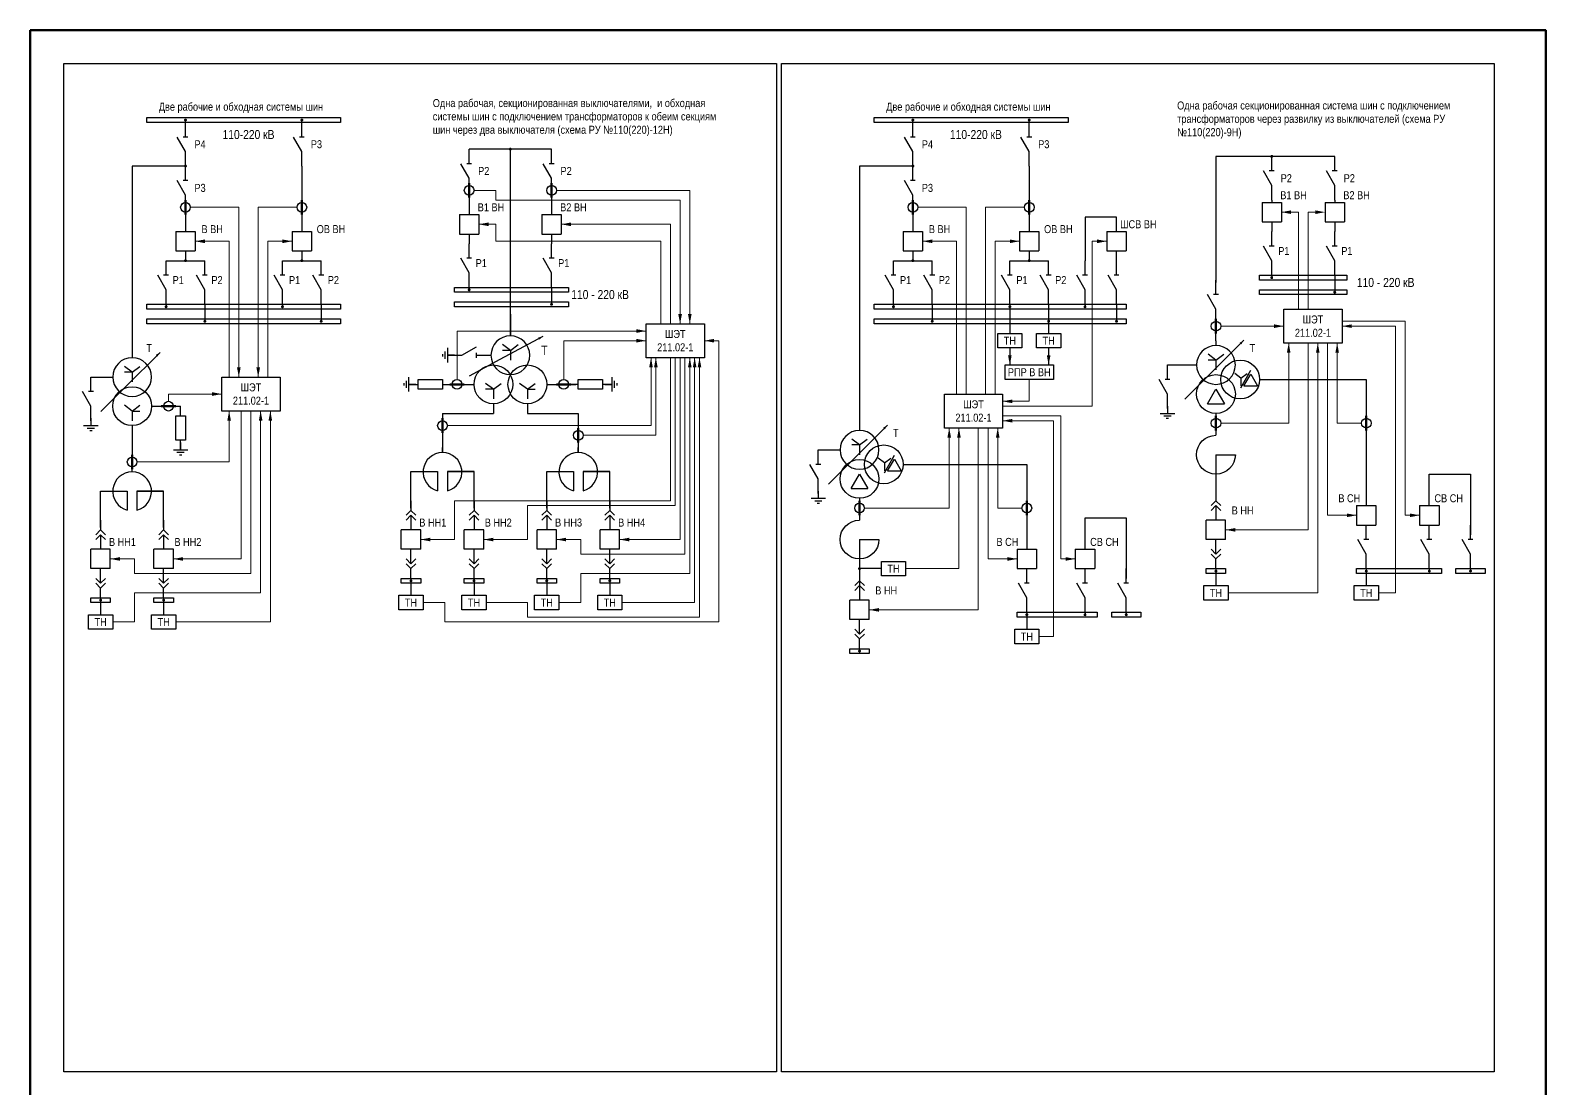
# Model space of a CAD drawing. Header units: millimetres. Extents: x 25558 to 49929, y 1902 to 19390.
# Drawn here: x 38148 to 38773, y 17139 to 17575 of the extents above; entities that cross this region are included whole.
import ezdxf
from ezdxf.enums import TextEntityAlignment as Align

# ---------------------------------------------------------------- set-up
doc = ezdxf.new("R2010")
doc.units = ezdxf.units.MM
doc.layers.add('Основная', color=7, linetype='Continuous', lineweight=30)
doc.layers.add('Тонкая', color=7, linetype='Continuous', lineweight=5)
doc.styles.add('Narrow', font='ARIALN.TTF')
doc.styles.add('Вывод', font='tahoma.ttf', dxfattribs={"height": 2.5})
doc.styles.add('Компонент', font='ARIALN.TTF', dxfattribs={"height": 3.5})

# ---------------------------------------------------------------- blocks, each defined once
blk = doc.blocks.new('*U28')
at = {"color": 0}
for p, q in [((0, 0), (-8, 0)), ((-8, -8), (-8, 0)), ((0, -8), (0, 0)), ((0, -8), (-8, -8))]:
    blk.add_line(p, q, dxfattribs=at)
at = {"layer": 'Основная', "style": 'Компонент'}
blk.add_attdef('ОУ', text='', height=3.5, dxfattribs=at).set_placement((-15, -3), align=Align.MIDDLE_CENTER)
blk = doc.blocks.new('*U23')
at = {"color": 0}
blk.add_line((0, 0), (6, 3.43), dxfattribs=at)
blk = doc.blocks.new('*U11')
at = {"color": 0}
blk.add_line((0, -1), (0, 1), dxfattribs=at)
blk = doc.blocks.new('*U34')
at = {"color": 0}
for p, q in [((0, 3), (0, 9)), ((0, -9), (0, -3))]:
    blk.add_line(p, q, dxfattribs=at)
at = {"color": 0, "ltscale": 0.25, "rotation": 89.99999999999999}
for name, p in [('*U23', (0, -3)), ('*U11', (0, 3))]:
    blk.add_blockref(name, p, dxfattribs=at)
at = {"layer": 'Основная'}
for tag, height, style, p in [('В1', 2.5, 'Вывод', (2, 7)), ('ОУ', 3.5, 'Компонент', (-12, 0)), ('В2', 2.5, 'Вывод', (2, -7))]:
    blk.add_attdef(tag, text='', height=height, dxfattribs=dict(at, style=style)).set_placement(p, align=Align.MIDDLE_CENTER)
blk = doc.blocks.new('*U26')
at = {"ltscale": 0.25}
blk.add_circle((0, 0), 2, dxfattribs=at)
at = {"layer": 'Основная', "color": 0, "lineweight": 50}
blk.add_line((0, -3), (0, 3), dxfattribs=at)
at = {"layer": 'Основная', "style": 'Компонент'}
blk.add_attdef('ОУ', text='', height=3.5, dxfattribs=at).set_placement((-6, 0), align=Align.MIDDLE_CENTER)
blk = doc.blocks.new('*U47')
at = {"ltscale": 0.25}
for q in [(-3.2, 0.4), (3.2, 0.4), (0, -6), (3.21, -2)]:
    blk.add_line((0, -2), q, dxfattribs=at)
blk.add_circle((0, 0), 8, dxfattribs=at)
at = {"layer": 'Основная', "style": 'Компонент'}
blk.add_attdef('ОУ', text='', height=3.5, dxfattribs=at).set_placement((17, 0), align=Align.MIDDLE_CENTER)
blk = doc.blocks.new('*U41')
at = {"ltscale": 0.25}
for p, q in [((0, 0), (-20, 0)), ((14.44, 0), (0, 0))]:
    blk.add_line(p, q, dxfattribs=at)
blk.add_lwpolyline([(-18, 0, 1, 0, 0), (-20, 0, 0, 0, 0)], format="xyseb", dxfattribs=at)
at = {"layer": 'Основная', "style": 'Вывод'}
blk.add_attdef('ОС', text='', height=2.5, dxfattribs=at).set_placement((3, 2), align=Align.MIDDLE_CENTER)
blk = doc.blocks.new('*U46')
at = {"ltscale": 0.25}
for q in [(-3.2, 4.4), (3.2, 4.4), (0, -2), (3.21, 2)]:
    blk.add_line((0, 2), q, dxfattribs=at)
blk.add_circle((0, 0), 8, dxfattribs=at)
at = {"layer": 'Основная', "style": 'Компонент'}
blk.add_attdef('ОУ', text='', height=3.5, dxfattribs=at).set_placement((-17, 0), align=Align.MIDDLE_CENTER)
blk = doc.blocks.new('*U31')
at = {"color": 0}
for p, q in [((-3, 0), (3, 0)), ((0, 3), (0, 0)), ((-1.5, -1), (1.5, -1)), ((-0.5, -2), (0.5, -2))]:
    blk.add_line(p, q, dxfattribs=at)
blk = doc.blocks.new('*U48')
at = {"color": 0}
for p, q in [((0, 5), (0, 9)), ((0, -9), (0, -5))]:
    blk.add_line(p, q, dxfattribs=at)
at = {"color": 0, "ltscale": 0.35}
blk.add_lwpolyline([(-2, -5), (-2, 5), (2, 5), (2, -5)], close=True, dxfattribs=at)
at = {"layer": 'Основная'}
for tag, height, style, p in [('В1', 2.5, 'Вывод', (2, 7)), ('ОУ', 3.5, 'Компонент', (-6, 0)), ('В2', 2.5, 'Вывод', (2, -7))]:
    blk.add_attdef(tag, text='', height=height, dxfattribs=dict(at, style=style)).set_placement(p, align=Align.MIDDLE_CENTER)
blk = doc.blocks.new('*U43')
at = {"color": 0}
for p, q in [((-3, 0), (3, 0)), ((0, 3), (0, 0)), ((-1.5, -1), (1.5, -1)), ((-0.5, -2), (0.5, -2))]:
    blk.add_line(p, q, dxfattribs=at)
blk = doc.blocks.new('*U20')
at = {"ltscale": 0.25}
blk.add_circle((0, 0), 2, dxfattribs=at)
at = {"layer": 'Основная', "color": 0, "lineweight": 50}
blk.add_line((3, 0), (-3, 0), dxfattribs=at)
at = {"layer": 'Основная', "style": 'Компонент'}
blk.add_attdef('ОУ', text='', height=3.5, dxfattribs=at).set_placement((0, -6), align=Align.MIDDLE_CENTER)
blk = doc.blocks.new('*U943')
at = {"layer": 'Основная', "ltscale": 0.25}
for p, q in [((2, 2), (0, 0)), ((0, 0), (2, -2))]:
    blk.add_line(p, q, dxfattribs=at)
blk = doc.blocks.new('*U32')
at = {"color": 0}
for p, q in [((0, 6), (0, 2)), ((0, 0), (0, -6))]:
    blk.add_line(p, q, dxfattribs=at)
at = {"color": 0, "ltscale": 0.25, "xscale": -1, "rotation": 90}
for p in [(0, 2), (0, 0)]:
    blk.add_blockref('*U943', p, dxfattribs=at)
at = {"layer": 'Основная'}
for tag, height, style, p in [('ОУ2', 3.5, 'Компонент', (-5, 6)), ('В2', 2.5, 'Вывод', (3, 6)), ('ОУ1', 3.5, 'Компонент', (-5, -6)), ('В1', 2.5, 'Вывод', (3, -6))]:
    blk.add_attdef(tag, text='', height=height, dxfattribs=dict(at, style=style)).set_placement(p, align=Align.MIDDLE_CENTER)
blk = doc.blocks.new('*U33')
at = {"color": 0}
for p, q in [((0, 0), (0, 6)), ((0, -6), (0, -2))]:
    blk.add_line(p, q, dxfattribs=at)
at = {"color": 0, "ltscale": 0.25, "rotation": 89.99999999999999}
for p in [(0, 0), (0, -2)]:
    blk.add_blockref('*U943', p, dxfattribs=at)
at = {"layer": 'Основная'}
for tag, height, style, p in [('ОУ1', 3.5, 'Компонент', (-5, 6)), ('В1', 2.5, 'Вывод', (3, 6)), ('ОУ2', 3.5, 'Компонент', (-5, -6)), ('В2', 2.5, 'Вывод', (3, -6))]:
    blk.add_attdef(tag, text='', height=height, dxfattribs=dict(at, style=style)).set_placement(p, align=Align.MIDDLE_CENTER)
blk = doc.blocks.new('*U40')
at = {"ltscale": 0.25}
for p, q in [((-3.46, -4), (0, 2)), ((0, 2), (3.46, -4)), ((-3.46, -4), (3.46, -4))]:
    blk.add_line(p, q, dxfattribs=at)
blk.add_circle((0, 0), 8, dxfattribs=at)
at = {"layer": 'Основная', "style": 'Компонент'}
blk.add_attdef('ОУ', text='', height=3.5, dxfattribs=at).set_placement((17, 0), align=Align.MIDDLE_CENTER)
blk = doc.blocks.new('*U38')
at = {"ltscale": 0.35}
for q in [(-8, 0), (0, -8)]:
    blk.add_line((0, 0), q, dxfattribs=at)
blk.add_arc((0, 0), 8, 180, 90, dxfattribs=at)
at = {"layer": 'Основная', "style": 'Компонент'}
blk.add_attdef('ОУ', text='', height=3.5, dxfattribs=at).set_placement((-17, 0), align=Align.MIDDLE_CENTER)
blk = doc.blocks.new('*U44')
at = {"ltscale": 0.25}
for p, q in [((0, 0), (-20, 0)), ((14.44, 0), (0, 0))]:
    blk.add_line(p, q, dxfattribs=at)
blk.add_lwpolyline([(-18, 0, 1, 0, 0), (-20, 0, 0, 0, 0)], format="xyseb", dxfattribs=at)
at = {"layer": 'Основная', "style": 'Вывод'}
blk.add_attdef('ОС', text='', height=2.5, dxfattribs=at).set_placement((3, 2), align=Align.MIDDLE_CENTER)
blk = doc.blocks.new('*U45')
at = {"ltscale": 0.25}
for q in [(-3.2, 4.4), (3.2, 4.4), (0, -2), (3.21, 2)]:
    blk.add_line((0, 2), q, dxfattribs=at)
blk.add_circle((0, 0), 8, dxfattribs=at)
at = {"layer": 'Основная', "style": 'Компонент'}
blk.add_attdef('ОУ', text='', height=3.5, dxfattribs=at).set_placement((-17, 0), align=Align.MIDDLE_CENTER)
blk = doc.blocks.new('*U49')
at = {"ltscale": 0.25}
for q in [(-3.2, 0.4), (3.2, 0.4), (-3.21, -2), (0, -6)]:
    blk.add_line((0, -2), q, dxfattribs=at)
blk.add_circle((0, 0), 8, dxfattribs=at)
at = {"layer": 'Основная', "style": 'Компонент'}
blk.add_attdef('ОУ', text='', height=3.5, dxfattribs=at).set_placement((17, 0), align=Align.MIDDLE_CENTER)
blk = doc.blocks.new('*U50')
at = {"ltscale": 0.25}
for q in [(-3.2, 0.4), (3.2, 0.4), (0, -6), (3.21, -2)]:
    blk.add_line((0, -2), q, dxfattribs=at)
blk.add_circle((0, 0), 8, dxfattribs=at)
at = {"layer": 'Основная', "style": 'Компонент'}
blk.add_attdef('ОУ', text='', height=3.5, dxfattribs=at).set_placement((17, 0), align=Align.MIDDLE_CENTER)

msp = doc.modelspace()

# ---------------------------------------------------------------- linework, layer by layer
for p, q in [((38552, 17444), (38552, 17438)), ((38568, 17444), (38568, 17438)), ((38552, 17442), (38552, 17437)), ((38568, 17442), (38568, 17437))]:
    msp.add_line(p, q)
for points in [[(38455.8, 17561.3), (38455.8, 17145.5), (38161.8, 17145.5), (38161.8, 17561.3)], [(38751.8, 17561.3), (38751.8, 17145.5), (38457.8, 17145.5), (38457.8, 17561.3)]]:
    msp.add_lwpolyline(points, close=True)
at = {"layer": 'Основная'}
for p, q in [((38212, 17537), (38212, 17538)), ((38260, 17537), (38260, 17538)), ((38512, 17537), (38512, 17538)), ((38560, 17537), (38560, 17538)), ((38363, 17526), (38329, 17526)), ((38346, 17449), (38346, 17526)), ((38212, 17519), (38190, 17519)), ((38190, 17519), (38190, 17440)), ((38260, 17519), (38260, 17501)), ((38512, 17519), (38490, 17519)), ((38490, 17519), (38490, 17410)), ((38560, 17519), (38560, 17501)), ((38650, 17523), (38637, 17523)), ((38637, 17523), (38637, 17471)), ((38686, 17523), (38650, 17523)), ((38329, 17508), (38329, 17499)), ((38363, 17508), (38363, 17499)), ((38212, 17501), (38212, 17492)), ((38260, 17501), (38260, 17492)), ((38512, 17501), (38512, 17492)), ((38560, 17501), (38560, 17492)), ((38660, 17505), (38660, 17504)), ((38686, 17505), (38686, 17504)), ((38596, 17498), (38583, 17498)), ((38583, 17498), (38583, 17480)), ((38596, 17492), (38596, 17498)), ((38660, 17496), (38660, 17492)), ((38686, 17496), (38686, 17492)), ((38329, 17491), (38329, 17487)), ((38363, 17491), (38363, 17487)), ((38212, 17484), (38212, 17480)), ((38260, 17484), (38260, 17480)), ((38512, 17484), (38512, 17480)), ((38560, 17484), (38560, 17480)), ((38596, 17480), (38596, 17484)), ((38204, 17480), (38212, 17480)), ((38212, 17480), (38220, 17480)), ((38252, 17480), (38260, 17480)), ((38260, 17480), (38268, 17480)), ((38504, 17480), (38512, 17480)), ((38512, 17480), (38520, 17480)), ((38552, 17480), (38560, 17480)), ((38560, 17480), (38568, 17480)), ((38329, 17469), (38329, 17468)), ((38363, 17469), (38363, 17463)), ((38660, 17474), (38660, 17473)), ((38686, 17474), (38686, 17468)), ((38363, 17463), (38363, 17462)), ((38686, 17468), (38686, 17467)), ((38204, 17462), (38204, 17461)), ((38220, 17462), (38220, 17456)), ((38252, 17462), (38252, 17461)), ((38268, 17462), (38268, 17456)), ((38346, 17458), (38346, 17449)), ((38504, 17462), (38504, 17461)), ((38520, 17462), (38520, 17456)), ((38552, 17462), (38552, 17460)), ((38552, 17460), (38552, 17450)), ((38568, 17462), (38568, 17456)), ((38583, 17462), (38583, 17461)), ((38596, 17462), (38596, 17456)), ((38220, 17456), (38220, 17455)), ((38268, 17456), (38268, 17455)), ((38520, 17456), (38520, 17455)), ((38568, 17456), (38568, 17454)), ((38568, 17454), (38568, 17451)), ((38568, 17451), (38568, 17450)), ((38596, 17456), (38596, 17455)), ((38637, 17447), (38637, 17445)), ((38647.33, 17431.58), (38644.74, 17433.52)), ((38647.33, 17427.53), (38651.38, 17434.82)), ((38647.33, 17431.58), (38649.92, 17433.52)), ((38647.33, 17431.58), (38647.33, 17428.34)), ((38648.57, 17428.34), (38651.38, 17433.2)), ((38651.38, 17433.2), (38654.19, 17428.34)), ((38318, 17429), (38331, 17429)), ((38361, 17429), (38373, 17429)), ((38648.57, 17428.34), (38654.19, 17428.34)), ((38699, 17431), (38699, 17408)), ((38201, 17420), (38210, 17420)), ((38318, 17417), (38339, 17417)), ((38318, 17417), (38318, 17401)), ((38353, 17417), (38374, 17417)), ((38374, 17417), (38374, 17401)), ((38318, 17409), (38318, 17405)), ((38374, 17409), (38374, 17405)), ((38490, 17412), (38490, 17410)), ((38318, 17402), (38318, 17403)), ((38374, 17402), (38374, 17403)), ((38637, 17400), (38637, 17381)), ((38190, 17399), (38190, 17395)), ((38190, 17394), (38190, 17395)), ((38500.33, 17396.58), (38497.74, 17398.52)), ((38500.33, 17392.53), (38504.38, 17399.82)), ((38500.33, 17396.58), (38502.92, 17398.52)), ((38500.33, 17396.58), (38500.33, 17393.34)), ((38501.57, 17393.34), (38504.38, 17398.2)), ((38504.38, 17398.2), (38507.19, 17393.34)), ((38559, 17396), (38559, 17373)), ((38501.57, 17393.34), (38507.19, 17393.34)), ((38725, 17379), (38725, 17392)), ((38725, 17392), (38742, 17392)), ((38742, 17392), (38742, 17367)), ((38583, 17361), (38583, 17374)), ((38583, 17374), (38600, 17374)), ((38600, 17374), (38600, 17349)), ((38490, 17365), (38490, 17346)), ((38637, 17353), (38637, 17351)), ((38637, 17351), (38637, 17346)), ((38699, 17353), (38699, 17351)), ((38699, 17351), (38699, 17346)), ((38725, 17353), (38725, 17352)), ((38742, 17353), (38742, 17352)), ((38305, 17349), (38305, 17347)), ((38305, 17347), (38305, 17342)), ((38331, 17349), (38331, 17347)), ((38331, 17347), (38331, 17342)), ((38361, 17349), (38361, 17347)), ((38361, 17347), (38361, 17342)), ((38387, 17349), (38387, 17347)), ((38387, 17347), (38387, 17342)), ((38177, 17341), (38177, 17339)), ((38177, 17339), (38177, 17334)), ((38203, 17341), (38203, 17339)), ((38203, 17339), (38203, 17334)), ((38559, 17335), (38559, 17333)), ((38559, 17333), (38559, 17328)), ((38583, 17335), (38583, 17334)), ((38600, 17335), (38600, 17334)), ((38490, 17320), (38490, 17319))]:
    msp.add_line(p, q, dxfattribs=at)
at = {"layer": 'Основная', "ltscale": 0.35}
for p, q in [((38637, 17447), (38637, 17456)), ((38330, 17429), (38331, 17429))]:
    msp.add_line(p, q, dxfattribs=at)
at = {"layer": 'Основная', "ltscale": 0.25}
for p, q in [((38699, 17409), (38699, 17379)), ((38559, 17374), (38559, 17361)), ((38499, 17353), (38490, 17353))]:
    msp.add_line(p, q, dxfattribs=at)
at = {"layer": 'Основная'}
for points in [[(38196, 17539), (38276, 17539), (38276, 17537), (38196, 17537)], [(38496, 17539), (38576, 17539), (38576, 17537), (38496, 17537)], [(38323, 17469), (38370, 17469), (38370, 17467), (38323, 17467)], [(38655, 17474), (38691, 17474), (38691, 17472), (38655, 17472)], [(38323, 17463), (38370, 17463), (38370, 17461), (38323, 17461)], [(38655, 17468), (38691, 17468), (38691, 17466), (38655, 17466)], [(38196, 17462), (38276, 17462), (38276, 17460), (38196, 17460)], [(38496, 17462), (38600, 17462), (38600, 17460), (38496, 17460)], [(38665, 17460), (38689, 17460), (38689, 17446), (38665, 17446)], [(38196, 17456), (38276, 17456), (38276, 17454), (38196, 17454)], [(38402, 17454), (38426, 17454), (38426, 17440), (38402, 17440)], [(38496, 17456), (38600, 17456), (38600, 17454), (38496, 17454)], [(38547, 17450), (38557, 17450), (38557, 17444), (38547, 17444)], [(38563, 17450), (38573, 17450), (38573, 17444), (38563, 17444)], [(38227, 17432), (38251, 17432), (38251, 17418), (38227, 17418)], [(38550, 17437), (38570, 17437), (38570, 17431), (38550, 17431)], [(38525, 17425), (38549, 17425), (38549, 17411), (38525, 17411)], [(38499, 17356), (38509, 17356), (38509, 17350), (38499, 17350)], [(38633, 17353), (38641, 17353), (38641, 17351), (38633, 17351)], [(38695, 17353), (38730, 17353), (38730, 17351), (38695, 17351)], [(38736, 17353), (38748, 17353), (38748, 17351), (38736, 17351)], [(38301, 17349), (38309, 17349), (38309, 17347), (38301, 17347)], [(38327, 17349), (38335, 17349), (38335, 17347), (38327, 17347)], [(38357, 17349), (38365, 17349), (38365, 17347), (38357, 17347)], [(38383, 17349), (38391, 17349), (38391, 17347), (38383, 17347)], [(38632, 17346), (38642, 17346), (38642, 17340), (38632, 17340)], [(38694, 17346), (38704, 17346), (38704, 17340), (38694, 17340)], [(38173, 17341), (38181, 17341), (38181, 17339), (38173, 17339)], [(38199, 17341), (38207, 17341), (38207, 17339), (38199, 17339)], [(38300, 17342), (38310, 17342), (38310, 17336), (38300, 17336)], [(38326, 17342), (38336, 17342), (38336, 17336), (38326, 17336)], [(38356, 17342), (38366, 17342), (38366, 17336), (38356, 17336)], [(38382, 17342), (38392, 17342), (38392, 17336), (38382, 17336)], [(38172, 17334), (38182, 17334), (38182, 17328), (38172, 17328)], [(38198, 17334), (38208, 17334), (38208, 17328), (38198, 17328)], [(38555, 17335), (38588, 17335), (38588, 17333), (38555, 17333)], [(38594, 17335), (38606, 17335), (38606, 17333), (38594, 17333)], [(38554, 17328), (38564, 17328), (38564, 17322), (38554, 17322)], [(38486, 17320), (38494, 17320), (38494, 17318), (38486, 17318)]]:
    msp.add_lwpolyline(points, close=True, dxfattribs=at)
at = {"layer": 'Основная', "ltscale": 0.25, "const_width": 0.6}
for points in [[(38211.7, 17538, 1), (38212.3, 17538, 1)], [(38259.7, 17538, 1), (38260.3, 17538, 1)], [(38511.7, 17538, 1), (38512.3, 17538, 1)], [(38559.7, 17538, 1), (38560.3, 17538, 1)], [(38346.3, 17526.01, 1), (38345.7, 17526.01, 1)], [(38212.3, 17519.01, 1), (38211.7, 17519.01, 1)], [(38512.3, 17519.01, 1), (38511.7, 17519.01, 1)], [(38660.3, 17523.01, 1), (38659.7, 17523.01, 1)], [(38212.3, 17480.01, 1), (38211.7, 17480.01, 1)], [(38260.3, 17480.01, 1), (38259.7, 17480.01, 1)], [(38512.3, 17480.01, 1), (38511.7, 17480.01, 1)], [(38560.3, 17480.01, 1), (38559.7, 17480.01, 1)], [(38659.7, 17473, 1), (38660.3, 17473, 1)], [(38328.7, 17468, 1), (38329.3, 17468, 1)], [(38362.7, 17462, 1), (38363.3, 17462, 1)], [(38685.7, 17467, 1), (38686.3, 17467, 1)], [(38203.7, 17461, 1), (38204.3, 17461, 1)], [(38251.7, 17461, 1), (38252.3, 17461, 1)], [(38503.7, 17461, 1), (38504.3, 17461, 1)], [(38551.7, 17461, 1), (38552.3, 17461, 1)], [(38582.7, 17461, 1), (38583.3, 17461, 1)], [(38219.7, 17455, 1), (38220.3, 17455, 1)], [(38267.7, 17455, 1), (38268.3, 17455, 1)], [(38519.7, 17455, 1), (38520.3, 17455, 1)], [(38567.7, 17455, 1), (38568.3, 17455, 1)], [(38595.7, 17455, 1), (38596.3, 17455, 1)], [(38490.3, 17353.01, 1), (38489.7, 17353.01, 1)], [(38636.7, 17352, 1), (38637.3, 17352, 1)], [(38698.7, 17352, 1), (38699.3, 17352, 1)], [(38724.7, 17352, 1), (38725.3, 17352, 1)], [(38741.7, 17352, 1), (38742.3, 17352, 1)], [(38304.7, 17348, 1), (38305.3, 17348, 1)], [(38330.7, 17348, 1), (38331.3, 17348, 1)], [(38360.7, 17348, 1), (38361.3, 17348, 1)], [(38386.7, 17348, 1), (38387.3, 17348, 1)], [(38176.7, 17340, 1), (38177.3, 17340, 1)], [(38202.7, 17340, 1), (38203.3, 17340, 1)], [(38558.7, 17334, 1), (38559.3, 17334, 1)], [(38582.7, 17334, 1), (38583.3, 17334, 1)], [(38599.7, 17334, 1), (38600.3, 17334, 1)], [(38489.7, 17319, 1), (38490.3, 17319, 1)]]:
    msp.add_lwpolyline(points, format="xyb", close=True, dxfattribs=at)
at = {"layer": 'Основная'}
for points in [[(38173, 17432), (38175, 17432)], [(38174, 17432), (38182, 17432)], [(38655, 17431), (38663, 17431)], [(38663, 17431), (38699, 17431)], [(38198, 17420), (38201, 17420)], [(38339, 17421), (38339, 17417)], [(38353, 17421), (38353, 17417)], [(38190, 17412), (38190, 17399)], [(38318, 17401), (38318, 17402)], [(38374, 17401), (38374, 17402)], [(38190, 17393), (38190, 17394)], [(38508, 17396), (38523, 17396)], [(38523, 17396), (38559, 17396)], [(38305, 17378), (38305, 17393)], [(38305, 17393), (38316, 17393), (38316, 17385.13)], [(38305, 17393), (38316, 17393)], [(38331, 17393), (38320, 17393), (38320, 17385.13)], [(38320, 17393), (38331, 17393)], [(38331, 17378), (38331, 17393)], [(38361, 17378), (38361, 17393)], [(38361, 17393), (38372, 17393), (38372, 17385.13)], [(38361, 17393), (38372, 17393)], [(38387, 17393), (38376, 17393), (38376, 17385.13)], [(38376, 17393), (38387, 17393)], [(38387, 17378), (38387, 17393)], [(38177, 17370), (38177, 17385)], [(38177, 17385), (38188, 17385), (38188, 17377.13)], [(38177, 17385), (38188, 17385)], [(38203, 17385), (38192, 17385), (38192, 17377.13)], [(38192, 17385), (38203, 17385)], [(38203, 17370), (38203, 17385)]]:
    msp.add_lwpolyline(points, dxfattribs=at)
at = {"layer": 'Основная', "ltscale": 0.35}
for points in [[(38617, 17437), (38619, 17437)], [(38619, 17437), (38629, 17437)], [(38637, 17417), (38637, 17408)], [(38699, 17417), (38699, 17408)], [(38473, 17402), (38475, 17402)], [(38475, 17402), (38482, 17402)], [(38490, 17382), (38490, 17373)], [(38559, 17382), (38559, 17373)]]:
    msp.add_lwpolyline(points, dxfattribs=at)
for centre in [(38647, 17431), (38500, 17396)]:
    msp.add_circle(centre, 8, dxfattribs=at)
at = {"layer": 'Основная', "ltscale": 0.25}
for centre in [(38318, 17392.87), (38374, 17392.87), (38190, 17384.87)]:
    msp.add_arc(centre, 8, 284.47752, 255.5225, dxfattribs=at)
at = {"layer": 'Тонкая'}
for p, q in [((38331, 17509), (38340, 17509)), ((38340, 17509), (38340, 17505)), ((38365, 17509), (38420, 17509)), ((38420, 17509), (38420, 17454)), ((38214, 17502), (38234, 17502)), ((38234, 17432), (38234, 17502)), ((38242, 17432), (38242, 17502)), ((38242, 17502), (38258, 17502)), ((38340, 17505), (38416, 17505)), ((38416, 17454), (38416, 17505)), ((38514, 17502), (38534, 17502)), ((38534, 17425), (38534, 17502)), ((38542, 17425), (38542, 17502)), ((38542, 17502), (38558, 17502)), ((38664, 17500), (38671, 17500)), ((38671, 17500), (38671, 17460)), ((38680, 17500), (38675, 17500)), ((38675, 17500), (38675, 17460)), ((38333, 17495), (38340, 17495)), ((38340, 17495), (38340, 17488)), ((38367, 17495), (38412, 17495)), ((38412, 17454), (38412, 17495)), ((38216, 17488), (38230, 17488)), ((38230, 17488), (38230, 17432)), ((38256, 17488), (38246, 17488)), ((38246, 17488), (38246, 17432)), ((38340, 17488), (38408, 17488)), ((38408, 17488), (38408, 17454)), ((38516, 17488), (38530, 17488)), ((38530, 17488), (38530, 17425)), ((38556, 17488), (38546, 17488)), ((38546, 17488), (38546, 17425)), ((38592, 17488), (38586, 17488)), ((38586, 17488), (38586, 17420)), ((38324, 17431), (38324, 17451)), ((38324, 17451), (38402, 17451)), ((38639, 17453), (38665, 17453)), ((38715, 17455), (38689, 17455)), ((38711, 17453), (38689, 17453)), ((38711, 17343), (38711, 17453)), ((38715, 17375), (38715, 17455)), ((38368, 17447), (38402, 17447)), ((38368, 17431), (38368, 17447)), ((38432, 17447), (38426, 17447)), ((38432, 17331), (38432, 17447)), ((38667, 17413), (38667, 17446)), ((38675, 17369), (38675, 17446)), ((38679, 17343), (38679, 17446)), ((38683, 17375), (38683, 17446)), ((38687, 17413), (38687, 17446)), ((38404, 17412), (38404, 17440)), ((38406, 17440), (38406, 17408)), ((38412, 17381), (38412, 17440)), ((38414, 17379), (38414, 17440)), ((38416, 17365), (38416, 17440)), ((38418, 17359), (38418, 17440)), ((38420, 17351), (38420, 17440)), ((38422, 17339), (38422, 17440)), ((38424, 17333), (38424, 17440)), ((38205, 17422), (38205, 17425)), ((38205, 17425), (38227, 17425)), ((38560, 17422), (38560, 17431)), ((38549, 17422), (38560, 17422)), ((38586, 17420), (38549, 17420)), ((38230, 17418), (38230, 17397)), ((38235, 17357), (38235, 17418)), ((38239, 17351), (38239, 17418)), ((38243, 17418), (38243, 17343)), ((38247, 17418), (38247, 17331)), ((38573, 17416), (38549, 17416)), ((38570, 17414), (38549, 17414)), ((38570, 17325), (38570, 17414)), ((38573, 17357), (38573, 17416)), ((38639, 17413), (38667, 17413)), ((38697, 17413), (38687, 17413)), ((38320, 17412), (38404, 17412)), ((38376, 17408), (38406, 17408)), ((38527, 17378), (38527, 17411)), ((38531, 17411), (38531, 17353)), ((38539, 17336), (38539, 17411)), ((38543, 17357), (38543, 17411)), ((38547, 17378), (38547, 17411)), ((38192, 17397), (38230, 17397)), ((38323, 17365), (38323, 17381)), ((38323, 17381), (38412, 17381)), ((38353, 17365), (38353, 17379)), ((38353, 17379), (38414, 17379)), ((38492, 17378), (38527, 17378)), ((38557, 17378), (38547, 17378)), ((38683, 17375), (38695, 17375)), ((38721, 17375), (38715, 17375)), ((38717, 17375), (38721, 17375)), ((38641, 17369), (38675, 17369)), ((38309, 17365), (38319, 17365)), ((38319, 17365), (38323, 17365)), ((38335, 17365), (38353, 17365)), ((38365, 17365), (38375, 17365)), ((38375, 17365), (38375, 17359)), ((38391, 17365), (38416, 17365)), ((38181, 17357), (38191, 17357)), ((38191, 17357), (38191, 17351)), ((38235, 17357), (38207, 17357)), ((38375, 17359), (38418, 17359)), ((38543, 17357), (38555, 17357)), ((38579, 17357), (38573, 17357)), ((38575, 17357), (38579, 17357)), ((38191, 17351), (38239, 17351)), ((38375, 17339), (38375, 17351)), ((38375, 17351), (38420, 17351)), ((38509, 17353), (38531, 17353)), ((38243, 17343), (38191, 17343)), ((38191, 17343), (38191, 17331)), ((38319, 17339), (38310, 17339)), ((38319, 17339), (38319, 17331)), ((38336, 17339), (38353, 17339)), ((38353, 17339), (38353, 17333)), ((38375, 17339), (38366, 17339)), ((38392, 17339), (38422, 17339)), ((38642, 17343), (38679, 17343)), ((38704, 17343), (38711, 17343)), ((38353, 17333), (38424, 17333)), ((38494, 17336), (38539, 17336)), ((38191, 17331), (38182, 17331)), ((38208, 17331), (38247, 17331)), ((38319, 17331), (38432, 17331)), ((38564, 17325), (38570, 17325))]:
    msp.add_line(p, q, dxfattribs=at)
at = {"layer": 'Тонкая', "color": 3, "lineweight": 50}
msp.add_lwpolyline([(38148, 17575), (38773, 17575), (38773, 17127), (38148, 17127)], close=True, dxfattribs=at)
at = {"layer": 'Тонкая', "ltscale": 0.3}
for points in [[(38664, 17500, 0, 1.5, 0), (38668, 17500, 0, 0, 0)], [(38682, 17500, 0, 1.5, 0), (38678, 17500, 0, 0, 0)], [(38333, 17495, 0, 1.5, 0), (38337, 17495, 0, 0, 0)], [(38367, 17495, 0, 1.5, 0), (38371, 17495, 0, 0, 0)], [(38216, 17488, 0, 1.5, 0), (38220, 17488, 0, 0, 0)], [(38256, 17488, 0, 1.5, 0), (38252, 17488, 0, 0, 0)], [(38516, 17488, 0, 1.5, 0), (38520, 17488, 0, 0, 0)], [(38556, 17488, 0, 1.5, 0), (38552, 17488, 0, 0, 0)], [(38592, 17488, 0, 1.5, 0), (38588, 17488, 0, 0, 0)], [(38416, 17454, 0, 1.5, 0), (38416, 17458, 0, 0, 0)], [(38420, 17454, 0, 1.5, 0), (38420, 17458, 0, 0, 0)], [(38402, 17451, 0, 1.5, 0), (38398, 17451, 0, 0, 0)], [(38665, 17453, 0, 1.5, 0), (38661, 17453, 0, 0, 0)], [(38689, 17453, 0, 1.5, 0), (38693, 17453, 0, 0, 0)], [(38402, 17447, 0, 1.5, 0), (38398, 17447, 0, 0, 0)], [(38426, 17447, 0, 1.5, 0), (38430, 17447, 0, 0, 0)], [(38667, 17446, 0, 1.5, 0), (38667, 17442, 0, 0, 0)], [(38679, 17446, 0, 1.5, 0), (38679, 17442, 0, 0, 0)], [(38687, 17446, 0, 1.5, 0), (38687, 17442, 0, 0, 0)], [(38404, 17440, 0, 1.5, 0), (38404, 17436, 0, 0, 0)], [(38406, 17440, 0, 1.5, 0), (38406, 17436, 0, 0, 0)], [(38420, 17440, 0, 1.5, 0), (38420, 17436, 0, 0, 0)], [(38422, 17440, 0, 1.5, 0), (38422, 17436, 0, 0, 0)], [(38424, 17440, 0, 1.5, 0), (38424, 17436, 0, 0, 0)], [(38552, 17437, 0, 1.5, 0), (38552, 17441, 0, 0, 0)], [(38568, 17437, 0, 1.5, 0), (38568, 17441, 0, 0, 0)], [(38234, 17432, 0, 1.5, 0), (38234, 17436, 0, 0, 0)], [(38242, 17432, 0, 1.5, 0), (38242, 17436, 0, 0, 0)], [(38227, 17425, 0, 1.5, 0), (38223, 17425, 0, 0, 0)], [(38230, 17418, 0, 1.5, 0), (38230, 17414, 0, 0, 0)], [(38243, 17418, 0, 1.5, 0), (38243, 17414, 0, 0, 0)], [(38247, 17418, 0, 1.5, 0), (38247, 17414, 0, 0, 0)], [(38549, 17422, 0, 1.5, 0), (38553, 17422, 0, 0, 0)], [(38549, 17414, 0, 1.5, 0), (38553, 17414, 0, 0, 0)], [(38527, 17411, 0, 1.5, 0), (38527, 17407, 0, 0, 0)], [(38531, 17411, 0, 1.5, 0), (38531, 17407, 0, 0, 0)], [(38547, 17411, 0, 1.5, 0), (38547, 17407, 0, 0, 0)], [(38695, 17375, 0, 1.5, 0), (38691, 17375, 0, 0, 0)], [(38721, 17375, 0, 1.5, 0), (38717, 17375, 0, 0, 0)], [(38641, 17369, 0, 1.5, 0), (38645, 17369, 0, 0, 0)], [(38309, 17365, 0, 1.5, 0), (38313, 17365, 0, 0, 0)], [(38335, 17365, 0, 1.5, 0), (38339, 17365, 0, 0, 0)], [(38365, 17365, 0, 1.5, 0), (38369, 17365, 0, 0, 0)], [(38391, 17365, 0, 1.5, 0), (38395, 17365, 0, 0, 0)], [(38181, 17357, 0, 1.5, 0), (38185, 17357, 0, 0, 0)], [(38207, 17357, 0, 1.5, 0), (38211, 17357, 0, 0, 0)], [(38555, 17357, 0, 1.5, 0), (38551, 17357, 0, 0, 0)], [(38579, 17357, 0, 1.5, 0), (38575, 17357, 0, 0, 0)], [(38494, 17336, 0, 1.5, 0), (38498, 17336, 0, 0, 0)]]:
    msp.add_lwpolyline(points, format="xyseb", dxfattribs=at)

# ---------------------------------------------------------------- block references
at = {"layer": 'Основная'}
for p in [(38212, 17528), (38260, 17528), (38512, 17528), (38560, 17528), (38329, 17517), (38363, 17517), (38212, 17510), (38512, 17510), (38660, 17514), (38686, 17514), (38660, 17483), (38686, 17483), (38329, 17478), (38363, 17478), (38204, 17471), (38220, 17471), (38252, 17471), (38268, 17471), (38504, 17471), (38520, 17471), (38552, 17471), (38568, 17471), (38583, 17471), (38596, 17471), (38637, 17463), (38699, 17362), (38725, 17362), (38742, 17362), (38559, 17344), (38583, 17344), (38600, 17344)]:
    msp.add_blockref('*U34', p, dxfattribs=at)
at = {"layer": 'Основная', "ltscale": 0.25}
for name, p in [('*U26', (38329, 17509)), ('*U26', (38363, 17509)), ('*U26', (38212, 17502)), ('*U26', (38260, 17502)), ('*U26', (38512, 17502)), ('*U26', (38560, 17502)), ('*U26', (38637, 17453)), ('*U34', (38173, 17423)), ('*U20', (38324, 17429)), ('*U20', (38368, 17429)), ('*U20', (38205, 17420)), ('*U31', (38173, 17412)), ('*U26', (38318, 17412)), ('*U26', (38637, 17413)), ('*U26', (38699, 17413)), ('*U26', (38374, 17408)), ('*U26', (38190, 17397)), ('*U43', (38210, 17402)), ('*U32', (38637, 17379)), ('*U32', (38305, 17375)), ('*U32', (38331, 17375)), ('*U32', (38361, 17375)), ('*U32', (38387, 17375)), ('*U26', (38490, 17378)), ('*U26', (38559, 17378)), ('*U32', (38177, 17367)), ('*U32', (38203, 17367)), ('*U28', (38309, 17369)), ('*U28', (38335, 17369)), ('*U28', (38365, 17369)), ('*U28', (38391, 17369)), ('*U28', (38641, 17373)), ('*U33', (38637, 17359)), ('*U28', (38181, 17361)), ('*U28', (38207, 17361)), ('*U33', (38305, 17355)), ('*U33', (38331, 17355)), ('*U33', (38361, 17355)), ('*U33', (38387, 17355)), ('*U33', (38177, 17347)), ('*U33', (38203, 17347)), ('*U32', (38490, 17346)), ('*U28', (38494, 17340)), ('*U33', (38490, 17326))]:
    msp.add_blockref(name, p, dxfattribs=at)
for name, p, rotation in [('*U28', (38656, 17496), 180), ('*U28', (38682, 17496), 180), ('*U28', (38325, 17491), 180), ('*U28', (38359, 17491), 180), ('*U28', (38208, 17484), 180), ('*U28', (38256, 17484), 180), ('*U28', (38508, 17484), 180), ('*U28', (38556, 17484), 180), ('*U28', (38592, 17484), 180), ('*U31', (38320, 17441), 270), ('*U34', (38329, 17441), 270), ('*U44', (38341.83, 17439.39), 208.1452236498778), ('*U41', (38187.36, 17428.05), 224.9999999999999), ('*U43', (38304, 17429), 270), ('*U43', (38388, 17429), 90), ('*U28', (38695, 17371), 180), ('*U28', (38721, 17371), 180), ('*U28', (38555, 17353), 180), ('*U28', (38579, 17353), 180)]:
    msp.add_blockref(name, p, dxfattribs=dict(at, rotation=rotation))
at = {"layer": 'Основная', "ltscale": 0.35, "xscale": -1}
for name, p in [('*U45', (38346, 17441)), ('*U46', (38637, 17437)), ('*U46', (38190, 17432)), ('*U46', (38490, 17402))]:
    msp.add_blockref(name, p, dxfattribs=at)
at = {"layer": 'Основная', "ltscale": 0.35}
for name, p, rotation in [('*U41', (38634.36, 17433.05), 224.9999999999999), ('*U48', (38313, 17429), 270), ('*U48', (38379, 17429), 90), ('*U41', (38487.36, 17398.05), 224.9999999999999)]:
    msp.add_blockref(name, p, dxfattribs=dict(at, rotation=rotation))
for name, p in [('*U49', (38339, 17429)), ('*U50', (38353, 17429)), ('*U34', (38617, 17428)), ('*U40', (38637, 17425)), ('*U47', (38190, 17420)), ('*U48', (38210, 17411)), ('*U31', (38617, 17417)), ('*U34', (38473, 17393)), ('*U40', (38490, 17390)), ('*U31', (38473, 17382))]:
    msp.add_blockref(name, p, dxfattribs=at)
at = {"layer": 'Основная', "ltscale": 0.25, "xscale": -1}
for p in [(38637, 17400), (38490, 17365)]:
    msp.add_blockref('*U38', p, dxfattribs=at)

# ---------------------------------------------------------------- texts
at = {"layer": 'Основная', "style": 'Narrow'}
for s, insert, char_height, width, attachment_point in [('\\pxt3;Две рабочие и обходная системы шин', (38201, 17543), 3.3, 76.4846, 4), ('\\pxt3;Одна рабочая, секционированная выключателями,  и обходная системы шин с подключением трансформаторов к обеим секциям шин через два выключателя (схема РУ №110(220)-12Н)', (38314, 17539), 3.3, 117.1951, 4), ('\\pxt3;Две рабочие и обходная системы шин', (38501, 17543), 3.3, 76.4846, 4), ('\\pxt3;Одна рабочая секционированная система шин с подключением трансформаторов через развилку из выключателей (схема РУ №110(220)-9Н)', (38621, 17538), 3.3, 117.1951, 4), ('\\pxi-3,l3,t3;110-220 кВ', (38238, 17532), 3.7, 53.3807, 5), ('\\pxi-3,l3,t3;110-220 кВ', (38538, 17532), 3.7, 53.3807, 5), ('\\pxi-3,l3,t3;Р4', (38218, 17528), 3.3, 10, 5), ('\\pxi-3,l3,t3;Р3', (38266, 17528), 3.3, 10, 5), ('\\pxi-3,l3,t3;Р4', (38518, 17528), 3.3, 10, 5), ('\\pxi-3,l3,t3;Р3', (38566, 17528), 3.3, 10, 5), ('\\pxi-3,l3,t3;Р2', (38335, 17517), 3.3, 10, 5), ('\\pxi-3,l3,t3;Р2', (38369, 17517), 3.3, 10, 5), ('\\pxi-3,l3,t3;Р2', (38666, 17514), 3.3, 10, 5), ('\\pxi-3,l3,t3;Р2', (38692, 17514), 3.3, 10, 5), ('\\pxi-3,l3,t3;Р3', (38218, 17510), 3.3, 10, 5), ('\\pxi-3,l3,t3;Р3', (38518, 17510), 3.3, 10, 5), ('\\pxi-3,l3,t3;В1 ВН', (38669, 17507), 3.3, 20.6975, 5), ('\\pxi-3,l3,t3;В2 ВН', (38695, 17507), 3.3, 20.6975, 5), ('\\pxi-3,l3,t3;В1 ВН', (38338, 17502), 3.3, 20.6975, 5), ('\\pxi-3,l3,t3;В2 ВН', (38372, 17502), 3.3, 20.6975, 5), ('\\pxi-3,l3,t3;В ВН', (38223, 17493), 3.3, 10, 5), ('\\pxi-3,l3,t3;ОВ ВН', (38272, 17493), 3.3, 21.7409, 5), ('\\pxi-3,l3,t3;В ВН', (38523, 17493), 3.3, 10, 5), ('\\pxi-3,l3,t3;ОВ ВН', (38572, 17493), 3.3, 21.7409, 5), ('\\pxi-3,l3,t3;ШСВ ВН', (38605, 17495), 3.3, 18.7584, 5), ('\\pxi-3,l3,t3;Р1', (38665, 17484), 3.3, 10, 5), ('\\pxi-3,l3,t3;Р1', (38691, 17484), 3.3, 10, 5), ('\\pxi-3,l3,t3;Р1', (38334, 17479), 3.3, 10, 5), ('\\pxi-3,l3,t3;Р1', (38368, 17479), 3.3, 10, 5), ('\\pxi-3,l3,t3;Р1', (38209, 17472), 3.3, 10, 5), ('\\pxi-3,l3,t3;Р2', (38225, 17472), 3.3, 10, 5), ('\\pxi-3,l3,t3;Р1', (38257, 17472), 3.3, 10, 5), ('\\pxi-3,l3,t3;Р2', (38273, 17472), 3.3, 10, 5), ('\\pxi-3,l3,t3;Р1', (38509, 17472), 3.3, 10, 5), ('\\pxi-3,l3,t3;Р2', (38525, 17472), 3.3, 10, 5), ('\\pxi-3,l3,t3;Р1', (38557, 17472), 3.3, 10, 5), ('\\pxi-3,l3,t3;Р2', (38573, 17472), 3.3, 10, 5), ('\\pxi-3,l3,t3;110 - 220 кВ', (38707, 17471), 3.7, 53.3807, 5), ('\\pxi-3,l3,t3;110 - 220 кВ', (38383, 17466), 3.7, 53.3807, 5), ('\\pxqc;ШЭТ 211.02-1', (38677, 17453), 3.3, 21.8485, 5), ('\\pxqc;ШЭТ 211.02-1', (38414, 17447), 3.3, 21.8485, 5), ('\\pxi-3,l3,t3;T', (38197, 17444), 3.3, 21.8485, 5), ('\\pxi-3,l3,t3;T', (38360, 17443), 3.8, 53.3807, 5), ('\\pxqc;ТН', (38552, 17447), 3.3, 10, 5), ('\\pxqc;ТН', (38568, 17447), 3.3, 10, 5), ('\\pxi-3,l3,t3;T', (38652, 17444), 3.3, 21.8485, 5), ('\\pxt3;РПР В ВН', (38560, 17434), 3.3, 22.0202, 5), ('\\pxqc;ШЭТ 211.02-1', (38239, 17425), 3.3, 21.8485, 5), ('\\pxqc;ШЭТ 211.02-1', (38537, 17418), 3.3, 21.8485, 5), ('\\pxi-3,l3,t3;T', (38505, 17409), 3.3, 21.8485, 5), ('\\pxi-3,l3,t3;В СН', (38692, 17382), 3.3, 21.8485, 5), ('\\pxi-3,l3,t3;СВ СН', (38733, 17382), 3.3, 21.8485, 5), ('\\pxi-3,l3,t3;В НН', (38648, 17377), 3.3, 21.8485, 5), ('\\pxi-3,l3,t3;В НН1', (38314, 17372), 3.3, 21.8485, 5), ('\\pxi-3,l3,t3;В НН2', (38341, 17372), 3.3, 21.8485, 5), ('\\pxi-3,l3,t3;В НН3', (38370, 17372), 3.3, 21.8485, 5), ('\\pxi-3,l3,t3;В НН4', (38396, 17372), 3.3, 21.8485, 5), ('\\pxi-3,l3,t3;В НН1', (38186, 17364), 3.3, 21.8485, 5), ('\\pxi-3,l3,t3;В НН2', (38213, 17364), 3.3, 21.8485, 5), ('\\pxi-3,l3,t3;В СН', (38551, 17364), 3.3, 21.8485, 5), ('\\pxi-3,l3,t3;СВ СН', (38591, 17364), 3.3, 21.8485, 5), ('\\pxqc;ТН', (38504, 17353), 3.3, 10, 5), ('\\pxi-3,l3,t3;В НН', (38501, 17344), 3.3, 21.8485, 5), ('\\pxqc;ТН', (38637, 17343), 3.3, 10, 5), ('\\pxqc;ТН', (38699, 17343), 3.3, 10, 5), ('\\pxqc;ТН', (38305, 17339), 3.3, 10, 5), ('\\pxqc;ТН', (38331, 17339), 3.3, 21.8485, 5), ('\\pxqc;ТН', (38361, 17339), 3.3, 10, 5), ('\\pxqc;ТН', (38387, 17339), 3.3, 21.8485, 5), ('\\pxqc;ТН', (38177, 17331), 3.3, 10, 5), ('\\pxqc;ТН', (38203, 17331), 3.3, 21.8485, 5), ('\\pxqc;ТН', (38559, 17325), 3.3, 10, 5)]:
    msp.add_mtext(s, dxfattribs=dict(at, insert=insert, char_height=char_height, width=width, attachment_point=attachment_point))

doc.saveas('drawing.dxf')
